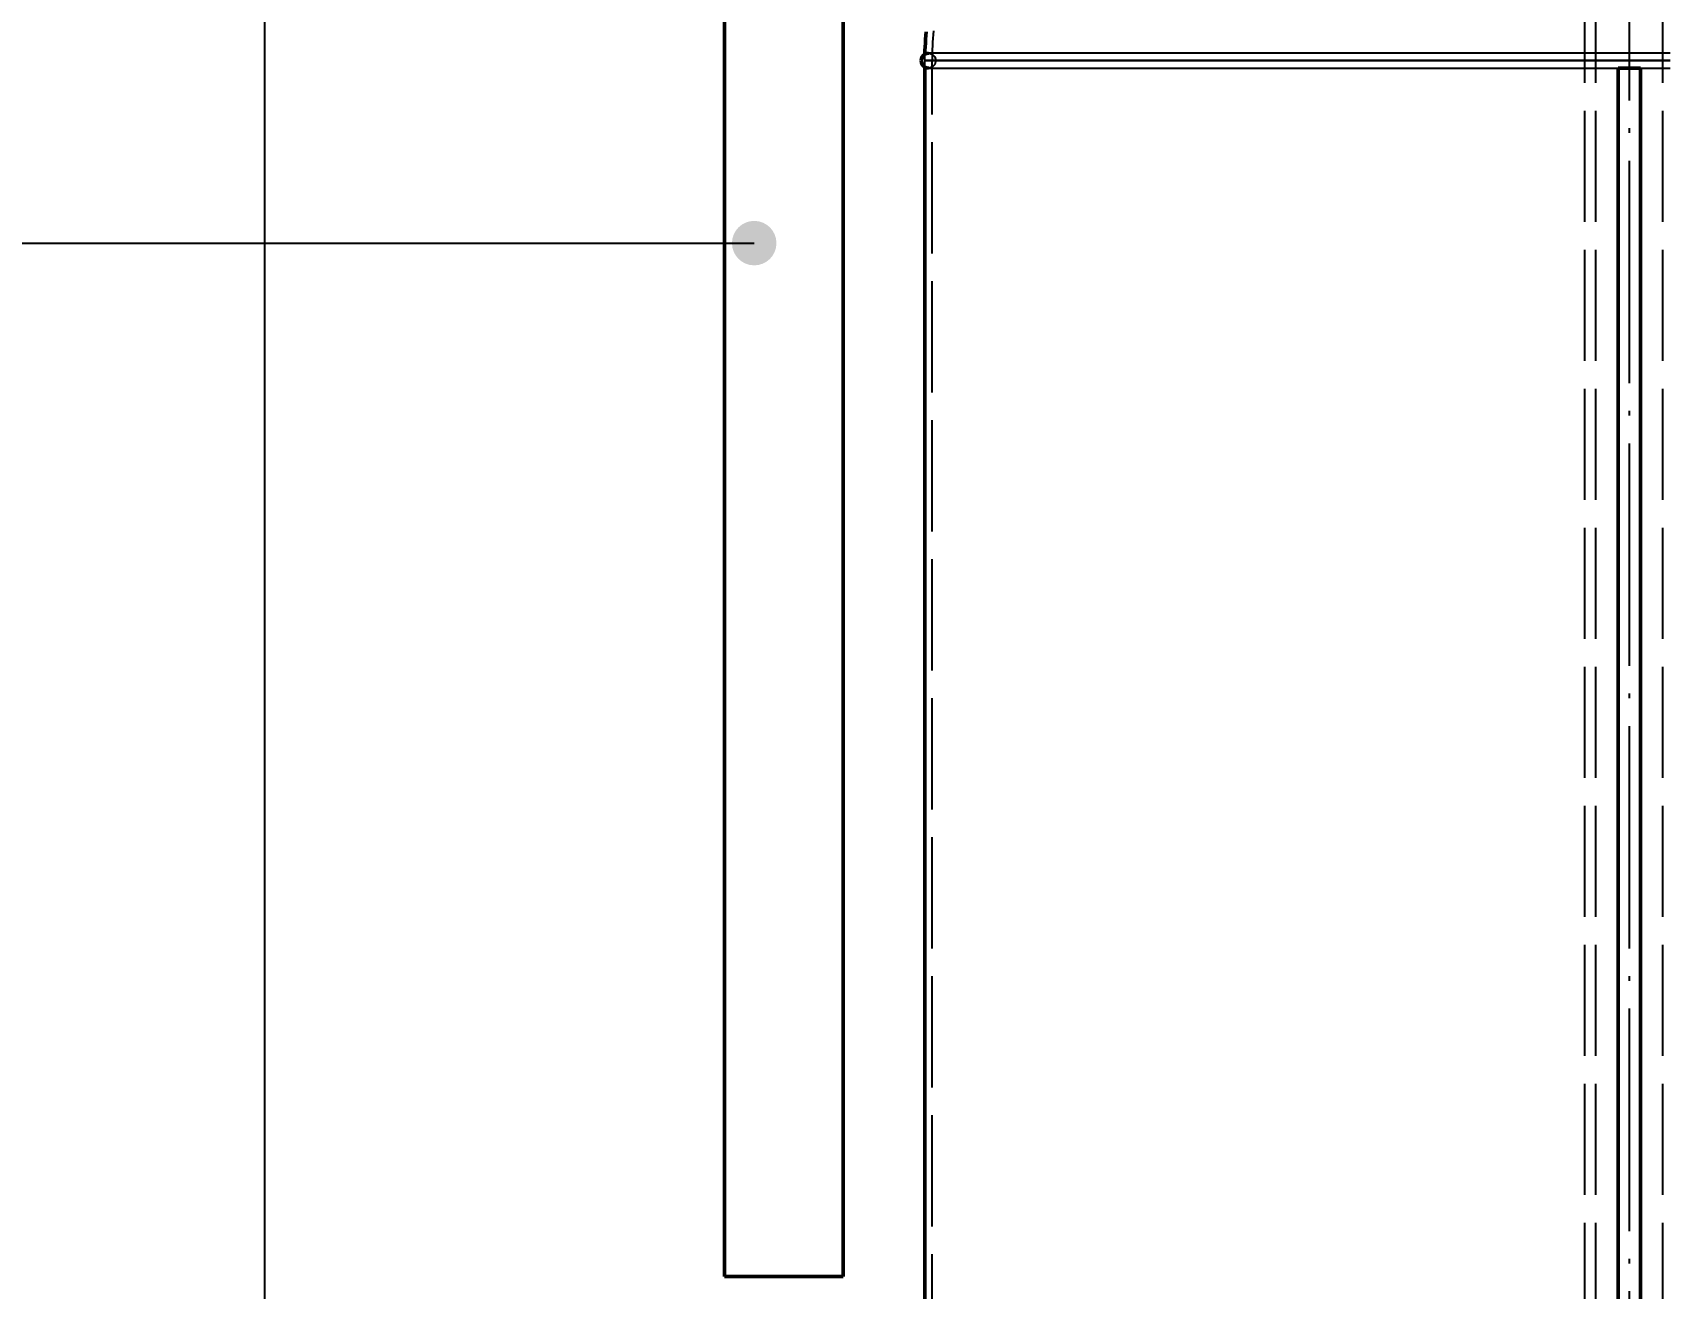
# Model space of a CAD drawing. Header units: millimetres. Extents: x 0 to 420, y 0 to 297.
# Drawn here: x 46.74 to 90.85, y 199.08 to 232.95 of the extents above; entities that cross this region are included whole.
import ezdxf

# ---------------------------------------------------------------- set-up
doc = ezdxf.new("R2010")
doc.units = ezdxf.units.MM
doc.linetypes.add('ISO02-TRAZOS', pattern=[3.75, 3, -0.75])
doc.linetypes.add('ISO04-TRAZO-PUNTO', pattern=[7.625, 6, -0.75, 0.125, -0.75])
for name, color, linetype, lineweight in [('01-VISIBLE', 7, 'CONTINUOUS', 50), ('02-OCULTA', 4, 'ISO02-TRAZOS', 25), ('03-EJE', 1, 'ISO04-TRAZO-PUNTO', 25), ('04-COTA', 3, 'CONTINUOUS', 25), ('08-FINA', 5, 'CONTINUOUS', 25)]:
    doc.layers.add(name, color=color, linetype=linetype, lineweight=lineweight)
doc.styles.add('ISO3098', font='isocpeur.ttf')
doc.dimstyles.new('FLAMA-ISO', dxfattribs={"dimtxt": 3.5, "dimasz": 3, "dimexe": 2, "dimexo": 1, "dimgap": 1, "dimtad": 1, "dimdec": 1, "dimtxsty": 'ISO3098', "dimcen": 2.5, "dimclrd": 3, "dimclre": 3, "dimclrt": 3, "dimazin": 3, "dimtfac": 1, "dimtmove": 0, "dimatfit": 3, "dimlwd": 25, "dimlwe": 25})

msp = doc.modelspace()

# ---------------------------------------------------------------- hatches: boundary and pattern name
at = {"layer": '08-FINA'}
h = msp.add_hatch(color=7, dxfattribs=at)
h.dxf.hatch_style = 1
edge = h.paths.add_edge_path()
edge.add_arc((66.2, 227.277), 0.6, 0, 360)

# ---------------------------------------------------------------- linework, layer by layer
at = {"layer": '01-VISIBLE'}
for p, q in [((65.4, 245.553), (65.4, 199.4)), ((68.6, 245.553), (68.6, 199.4)), ((70.8, 179.3), (70.8, 232.027)), ((89.5, 232), (90.1, 232)), ((89.5, 179.3), (89.5, 232)), ((90.1, 179.3), (90.1, 232))]:
    msp.add_line(p, q, dxfattribs=at)
for points in [[(70.802, 232.374), (70.805, 232.475), (70.809, 232.575), (70.815, 232.675), (70.822, 232.775), (70.83, 232.876), (70.839, 232.975)], [(70.9, 232.4), (70.848, 232.393), (70.8, 232.373), (70.759, 232.342), (70.727, 232.3), (70.707, 232.252), (70.7, 232.2)], [(70.7, 232.2), (70.707, 232.148), (70.727, 232.1), (70.759, 232.059), (70.8, 232.027), (70.848, 232.007), (70.9, 232)], [(68.6, 199.4), (68.5, 199.4), (68.4, 199.4), (68.3, 199.4), (68.2, 199.4), (68.1, 199.4), (68, 199.4), (67.9, 199.4), (67.8, 199.4), (67.7, 199.4), (67.6, 199.4), (67.5, 199.4), (67.4, 199.4), (67.3, 199.4), (67.2, 199.4), (67.1, 199.4), (67, 199.4), (66.9, 199.4), (66.8, 199.4), (66.7, 199.4), (66.6, 199.4), (66.5, 199.4), (66.4, 199.4), (66.3, 199.4), (66.2, 199.4), (66.1, 199.4), (66, 199.4), (65.9, 199.4), (65.8, 199.4), (65.7, 199.4), (65.6, 199.4), (65.5, 199.4), (65.4, 199.4)]]:
    msp.add_lwpolyline(points, dxfattribs=at)
at = {"layer": '02-OCULTA'}
for p, q in [((88.6, 141.6), (88.6, 244.395)), ((88.9, 141.6), (88.9, 244.395)), ((90.7, 141.6), (90.7, 244.395)), ((70.8, 232.027), (70.8, 232.2)), ((71, 137), (71, 232.2)), ((89.5, 140.172), (89.5, 232)), ((89.5, 232), (90.1, 232)), ((90.1, 140.172), (90.1, 232))]:
    msp.add_line(p, q, dxfattribs=at)
for points in [[(71.036, 233), (71.025, 232.901), (71.016, 232.801), (71.009, 232.701), (71.005, 232.601), (71.003, 232.501), (71.001, 232.401), (71.001, 232.3), (71, 232.2)], [(70.8, 232.2), (70.8, 232.229), (70.8, 232.258), (70.8, 232.287), (70.801, 232.316), (70.801, 232.345), (70.802, 232.374)], [(90.9, 232.2), (90.8, 232.2), (90.7, 232.2), (90.6, 232.2), (90.5, 232.2), (90.4, 232.2), (90.3, 232.2), (90.2, 232.2), (90.1, 232.2), (90, 232.2), (89.9, 232.2), (89.8, 232.2), (89.7, 232.2), (89.6, 232.2), (89.5, 232.2), (89.4, 232.2), (89.3, 232.2), (89.2, 232.2), (89.1, 232.2), (89, 232.2), (88.9, 232.2), (88.8, 232.2), (88.7, 232.2), (88.6, 232.2), (88.5, 232.2), (88.4, 232.2), (88.3, 232.2), (88.2, 232.2), (88.1, 232.2), (88, 232.2), (87.9, 232.2), (87.8, 232.2), (87.7, 232.2), (87.6, 232.2), (87.5, 232.2), (87.4, 232.2), (87.3, 232.2), (87.2, 232.2), (87.1, 232.2), (87, 232.2), (86.9, 232.2), (86.8, 232.2), (86.7, 232.2), (86.6, 232.2), (86.5, 232.2), (86.4, 232.2), (86.3, 232.2), (86.2, 232.2), (86.1, 232.2), (86, 232.2), (85.9, 232.2), (85.8, 232.2), (85.7, 232.2), (85.6, 232.2), (85.5, 232.2), (85.4, 232.2), (85.3, 232.2), (85.2, 232.2), (85.1, 232.2), (85, 232.2), (84.9, 232.2), (84.8, 232.2), (84.7, 232.2), (84.6, 232.2), (84.5, 232.2), (84.4, 232.2), (84.3, 232.2), (84.2, 232.2), (84.1, 232.2), (84, 232.2), (83.9, 232.2), (83.8, 232.2), (83.7, 232.2), (83.6, 232.2), (83.5, 232.2), (83.4, 232.2), (83.3, 232.2), (83.2, 232.2), (83.1, 232.2), (83, 232.2), (82.9, 232.2), (82.8, 232.2), (82.7, 232.2), (82.6, 232.2), (82.5, 232.2), (82.4, 232.2), (82.3, 232.2), (82.2, 232.2), (82.1, 232.2), (82, 232.2), (81.9, 232.2), (81.8, 232.2), (81.7, 232.2), (81.6, 232.2), (81.5, 232.2), (81.4, 232.2), (81.3, 232.2), (81.2, 232.2), (81.1, 232.2), (81, 232.2), (80.9, 232.2), (80.8, 232.2), (80.7, 232.2), (80.6, 232.2), (80.5, 232.2), (80.4, 232.2), (80.3, 232.2), (80.2, 232.2), (80.1, 232.2), (80, 232.2), (79.9, 232.2), (79.8, 232.2), (79.7, 232.2), (79.6, 232.2), (79.5, 232.2), (79.4, 232.2), (79.3, 232.2), (79.2, 232.2), (79.1, 232.2), (79, 232.2), (78.9, 232.2), (78.8, 232.2), (78.7, 232.2), (78.6, 232.2), (78.5, 232.2), (78.4, 232.2), (78.3, 232.2), (78.2, 232.2), (78.1, 232.2), (78, 232.2), (77.9, 232.2), (77.8, 232.2), (77.7, 232.2), (77.6, 232.2), (77.5, 232.2), (77.4, 232.2), (77.3, 232.2), (77.2, 232.2), (77.1, 232.2), (77, 232.2), (76.9, 232.2), (76.8, 232.2), (76.7, 232.2), (76.6, 232.2), (76.5, 232.2), (76.4, 232.2), (76.3, 232.2), (76.2, 232.2), (76.1, 232.2), (76, 232.2), (75.9, 232.2), (75.8, 232.2), (75.7, 232.2), (75.6, 232.2), (75.5, 232.2), (75.4, 232.2), (75.3, 232.2), (75.2, 232.2), (75.1, 232.2), (75, 232.2), (74.9, 232.2), (74.8, 232.2), (74.7, 232.2), (74.6, 232.2), (74.5, 232.2), (74.4, 232.2), (74.3, 232.2), (74.2, 232.2), (74.1, 232.2), (74, 232.2), (73.9, 232.2), (73.8, 232.2), (73.7, 232.2), (73.6, 232.2), (73.5, 232.2), (73.4, 232.2), (73.3, 232.2), (73.2, 232.2), (73.1, 232.2), (73, 232.2), (72.9, 232.2), (72.8, 232.2), (72.7, 232.2), (72.6, 232.2), (72.5, 232.2), (72.4, 232.2), (72.3, 232.2), (72.2, 232.2), (72.1, 232.2), (72, 232.2), (71.9, 232.2), (71.8, 232.2), (71.7, 232.2), (71.6, 232.2), (71.5, 232.2), (71.4, 232.2), (71.3, 232.2), (71.2, 232.2), (71.1, 232.2), (71, 232.2), (70.9, 232.2), (70.8, 232.2)], [(70.8, 232.2), (70.9, 232.2), (71, 232.2), (71.1, 232.2), (71.2, 232.2), (71.3, 232.2), (71.4, 232.2), (71.5, 232.2), (71.6, 232.2), (71.7, 232.2), (71.8, 232.2), (71.9, 232.2), (72, 232.2), (72.1, 232.2), (72.2, 232.2), (72.3, 232.2), (72.4, 232.2), (72.5, 232.2), (72.6, 232.2), (72.7, 232.2), (72.8, 232.2), (72.9, 232.2), (73, 232.2), (73.1, 232.2), (73.2, 232.2), (73.3, 232.2), (73.4, 232.2), (73.5, 232.2), (73.6, 232.2), (73.7, 232.2), (73.8, 232.2), (73.9, 232.2), (74, 232.2), (74.1, 232.2), (74.2, 232.2), (74.3, 232.2), (74.4, 232.2), (74.5, 232.2), (74.6, 232.2), (74.7, 232.2), (74.8, 232.2), (74.9, 232.2), (75, 232.2), (75.1, 232.2), (75.2, 232.2), (75.3, 232.2), (75.4, 232.2), (75.5, 232.2), (75.6, 232.2), (75.7, 232.2), (75.8, 232.2), (75.9, 232.2), (76, 232.2), (76.1, 232.2), (76.2, 232.2), (76.3, 232.2), (76.4, 232.2), (76.5, 232.2), (76.6, 232.2), (76.7, 232.2), (76.8, 232.2), (76.9, 232.2), (77, 232.2), (77.1, 232.2), (77.2, 232.2), (77.3, 232.2), (77.4, 232.2), (77.5, 232.2), (77.6, 232.2), (77.7, 232.2), (77.8, 232.2), (77.9, 232.2), (78, 232.2), (78.1, 232.2), (78.2, 232.2), (78.3, 232.2), (78.4, 232.2), (78.5, 232.2), (78.6, 232.2), (78.7, 232.2), (78.8, 232.2), (78.9, 232.2), (79, 232.2), (79.1, 232.2), (79.2, 232.2), (79.3, 232.2), (79.4, 232.2), (79.5, 232.2), (79.6, 232.2), (79.7, 232.2), (79.8, 232.2), (79.9, 232.2), (80, 232.2), (80.1, 232.2), (80.2, 232.2), (80.3, 232.2), (80.4, 232.2), (80.5, 232.2), (80.6, 232.2), (80.7, 232.2), (80.8, 232.2), (80.9, 232.2), (81, 232.2), (81.1, 232.2), (81.2, 232.2), (81.3, 232.2), (81.4, 232.2), (81.5, 232.2), (81.6, 232.2), (81.7, 232.2), (81.8, 232.2), (81.9, 232.2), (82, 232.2), (82.1, 232.2), (82.2, 232.2), (82.3, 232.2), (82.4, 232.2), (82.5, 232.2), (82.6, 232.2), (82.7, 232.2), (82.8, 232.2), (82.9, 232.2), (83, 232.2), (83.1, 232.2), (83.2, 232.2), (83.3, 232.2), (83.4, 232.2), (83.5, 232.2), (83.6, 232.2), (83.7, 232.2), (83.8, 232.2), (83.9, 232.2), (84, 232.2), (84.1, 232.2), (84.2, 232.2), (84.3, 232.2), (84.4, 232.2), (84.5, 232.2), (84.6, 232.2), (84.7, 232.2), (84.8, 232.2), (84.9, 232.2), (85, 232.2), (85.1, 232.2), (85.2, 232.2), (85.3, 232.2), (85.4, 232.2), (85.5, 232.2), (85.6, 232.2), (85.7, 232.2), (85.8, 232.2), (85.9, 232.2), (86, 232.2), (86.1, 232.2), (86.2, 232.2), (86.3, 232.2), (86.4, 232.2), (86.5, 232.2), (86.6, 232.2), (86.7, 232.2), (86.8, 232.2), (86.9, 232.2), (87, 232.2), (87.1, 232.2), (87.2, 232.2), (87.3, 232.2), (87.4, 232.2), (87.5, 232.2), (87.6, 232.2), (87.7, 232.2), (87.8, 232.2), (87.9, 232.2), (88, 232.2), (88.1, 232.2), (88.2, 232.2), (88.3, 232.2), (88.4, 232.2), (88.5, 232.2), (88.6, 232.2), (88.7, 232.2), (88.8, 232.2), (88.9, 232.2), (89, 232.2), (89.1, 232.2), (89.2, 232.2), (89.3, 232.2), (89.4, 232.2), (89.5, 232.2), (89.6, 232.2), (89.7, 232.2), (89.8, 232.2), (89.9, 232.2), (90, 232.2), (90.1, 232.2), (90.2, 232.2), (90.3, 232.2), (90.4, 232.2), (90.5, 232.2), (90.6, 232.2), (90.7, 232.2), (90.8, 232.2), (90.9, 232.2)], [(90.9, 232.2), (90.8, 232.2), (90.7, 232.2), (90.6, 232.2), (90.5, 232.2), (90.4, 232.2), (90.3, 232.2), (90.2, 232.2), (90.1, 232.2), (90, 232.2), (89.9, 232.2), (89.8, 232.2), (89.7, 232.2), (89.6, 232.2), (89.5, 232.2), (89.4, 232.2), (89.3, 232.2), (89.2, 232.2), (89.1, 232.2), (89, 232.2), (88.9, 232.2), (88.8, 232.2), (88.7, 232.2), (88.6, 232.2), (88.5, 232.2), (88.4, 232.2), (88.3, 232.2), (88.2, 232.2), (88.1, 232.2), (88, 232.2), (87.9, 232.2), (87.8, 232.2), (87.7, 232.2), (87.6, 232.2), (87.5, 232.2), (87.4, 232.2), (87.3, 232.2), (87.2, 232.2), (87.1, 232.2), (87, 232.2), (86.9, 232.2), (86.8, 232.2), (86.7, 232.2), (86.6, 232.2), (86.5, 232.2), (86.4, 232.2), (86.3, 232.2), (86.2, 232.2), (86.1, 232.2), (86, 232.2), (85.9, 232.2), (85.8, 232.2), (85.7, 232.2), (85.6, 232.2), (85.5, 232.2), (85.4, 232.2), (85.3, 232.2), (85.2, 232.2), (85.1, 232.2), (85, 232.2), (84.9, 232.2), (84.8, 232.2), (84.7, 232.2), (84.6, 232.2), (84.5, 232.2), (84.4, 232.2), (84.3, 232.2), (84.2, 232.2), (84.1, 232.2), (84, 232.2), (83.9, 232.2), (83.8, 232.2), (83.7, 232.2), (83.6, 232.2), (83.5, 232.2), (83.4, 232.2), (83.3, 232.2), (83.2, 232.2), (83.1, 232.2), (83, 232.2), (82.9, 232.2), (82.8, 232.2), (82.7, 232.2), (82.6, 232.2), (82.5, 232.2), (82.4, 232.2), (82.3, 232.2), (82.2, 232.2), (82.1, 232.2), (82, 232.2), (81.9, 232.2), (81.8, 232.2), (81.7, 232.2), (81.6, 232.2), (81.5, 232.2), (81.4, 232.2), (81.3, 232.2), (81.2, 232.2), (81.1, 232.2), (81, 232.2), (80.9, 232.2), (80.8, 232.2), (80.7, 232.2), (80.6, 232.2), (80.5, 232.2), (80.4, 232.2), (80.3, 232.2), (80.2, 232.2), (80.1, 232.2), (80, 232.2), (79.9, 232.2), (79.8, 232.2), (79.7, 232.2), (79.6, 232.2), (79.5, 232.2), (79.4, 232.2), (79.3, 232.2), (79.2, 232.2), (79.1, 232.2), (79, 232.2), (78.9, 232.2), (78.8, 232.2), (78.7, 232.2), (78.6, 232.2), (78.5, 232.2), (78.4, 232.2), (78.3, 232.2), (78.2, 232.2), (78.1, 232.2), (78, 232.2), (77.9, 232.2), (77.8, 232.2), (77.7, 232.2), (77.6, 232.2), (77.5, 232.2), (77.4, 232.2), (77.3, 232.2), (77.2, 232.2), (77.1, 232.2), (77, 232.2), (76.9, 232.2), (76.8, 232.2), (76.7, 232.2), (76.6, 232.2), (76.5, 232.2), (76.4, 232.2), (76.3, 232.2), (76.2, 232.2), (76.1, 232.2), (76, 232.2), (75.9, 232.2), (75.8, 232.2), (75.7, 232.2), (75.6, 232.2), (75.5, 232.2), (75.4, 232.2), (75.3, 232.2), (75.2, 232.2), (75.1, 232.2), (75, 232.2), (74.9, 232.2), (74.8, 232.2), (74.7, 232.2), (74.6, 232.2), (74.5, 232.2), (74.4, 232.2), (74.3, 232.2), (74.2, 232.2), (74.1, 232.2), (74, 232.2), (73.9, 232.2), (73.8, 232.2), (73.7, 232.2), (73.6, 232.2), (73.5, 232.2), (73.4, 232.2), (73.3, 232.2), (73.2, 232.2), (73.1, 232.2), (73, 232.2), (72.9, 232.2), (72.8, 232.2), (72.7, 232.2), (72.6, 232.2), (72.5, 232.2), (72.4, 232.2), (72.3, 232.2), (72.2, 232.2), (72.1, 232.2), (72, 232.2), (71.9, 232.2), (71.8, 232.2), (71.7, 232.2), (71.6, 232.2), (71.5, 232.2), (71.4, 232.2), (71.3, 232.2), (71.2, 232.2), (71.1, 232.2), (71, 232.2), (70.9, 232.2), (70.8, 232.2)], [(70.8, 232.2), (70.9, 232.2), (71, 232.2), (71.1, 232.2), (71.2, 232.2), (71.3, 232.2), (71.4, 232.2), (71.5, 232.2), (71.6, 232.2), (71.7, 232.2), (71.8, 232.2), (71.9, 232.2), (72, 232.2), (72.1, 232.2), (72.2, 232.2), (72.3, 232.2), (72.4, 232.2), (72.5, 232.2), (72.6, 232.2), (72.7, 232.2), (72.8, 232.2), (72.9, 232.2), (73, 232.2), (73.1, 232.2), (73.2, 232.2), (73.3, 232.2), (73.4, 232.2), (73.5, 232.2), (73.6, 232.2), (73.7, 232.2), (73.8, 232.2), (73.9, 232.2), (74, 232.2), (74.1, 232.2), (74.2, 232.2), (74.3, 232.2), (74.4, 232.2), (74.5, 232.2), (74.6, 232.2), (74.7, 232.2), (74.8, 232.2), (74.9, 232.2), (75, 232.2), (75.1, 232.2), (75.2, 232.2), (75.3, 232.2), (75.4, 232.2), (75.5, 232.2), (75.6, 232.2), (75.7, 232.2), (75.8, 232.2), (75.9, 232.2), (76, 232.2), (76.1, 232.2), (76.2, 232.2), (76.3, 232.2), (76.4, 232.2), (76.5, 232.2), (76.6, 232.2), (76.7, 232.2), (76.8, 232.2), (76.9, 232.2), (77, 232.2), (77.1, 232.2), (77.2, 232.2), (77.3, 232.2), (77.4, 232.2), (77.5, 232.2), (77.6, 232.2), (77.7, 232.2), (77.8, 232.2), (77.9, 232.2), (78, 232.2), (78.1, 232.2), (78.2, 232.2), (78.3, 232.2), (78.4, 232.2), (78.5, 232.2), (78.6, 232.2), (78.7, 232.2), (78.8, 232.2), (78.9, 232.2), (79, 232.2), (79.1, 232.2), (79.2, 232.2), (79.3, 232.2), (79.4, 232.2), (79.5, 232.2), (79.6, 232.2), (79.7, 232.2), (79.8, 232.2), (79.9, 232.2), (80, 232.2), (80.1, 232.2), (80.2, 232.2), (80.3, 232.2), (80.4, 232.2), (80.5, 232.2), (80.6, 232.2), (80.7, 232.2), (80.8, 232.2), (80.9, 232.2), (81, 232.2), (81.1, 232.2), (81.2, 232.2), (81.3, 232.2), (81.4, 232.2), (81.5, 232.2), (81.6, 232.2), (81.7, 232.2), (81.8, 232.2), (81.9, 232.2), (82, 232.2), (82.1, 232.2), (82.2, 232.2), (82.3, 232.2), (82.4, 232.2), (82.5, 232.2), (82.6, 232.2), (82.7, 232.2), (82.8, 232.2), (82.9, 232.2), (83, 232.2), (83.1, 232.2), (83.2, 232.2), (83.3, 232.2), (83.4, 232.2), (83.5, 232.2), (83.6, 232.2), (83.7, 232.2), (83.8, 232.2), (83.9, 232.2), (84, 232.2), (84.1, 232.2), (84.2, 232.2), (84.3, 232.2), (84.4, 232.2), (84.5, 232.2), (84.6, 232.2), (84.7, 232.2), (84.8, 232.2), (84.9, 232.2), (85, 232.2), (85.1, 232.2), (85.2, 232.2), (85.3, 232.2), (85.4, 232.2), (85.5, 232.2), (85.6, 232.2), (85.7, 232.2), (85.8, 232.2), (85.9, 232.2), (86, 232.2), (86.1, 232.2), (86.2, 232.2), (86.3, 232.2), (86.4, 232.2), (86.5, 232.2), (86.6, 232.2), (86.7, 232.2), (86.8, 232.2), (86.9, 232.2), (87, 232.2), (87.1, 232.2), (87.2, 232.2), (87.3, 232.2), (87.4, 232.2), (87.5, 232.2), (87.6, 232.2), (87.7, 232.2), (87.8, 232.2), (87.9, 232.2), (88, 232.2), (88.1, 232.2), (88.2, 232.2), (88.3, 232.2), (88.4, 232.2), (88.5, 232.2), (88.6, 232.2), (88.7, 232.2), (88.8, 232.2), (88.9, 232.2), (89, 232.2), (89.1, 232.2), (89.2, 232.2), (89.3, 232.2), (89.4, 232.2), (89.5, 232.2), (89.6, 232.2), (89.7, 232.2), (89.8, 232.2), (89.9, 232.2), (90, 232.2), (90.1, 232.2), (90.2, 232.2), (90.3, 232.2), (90.4, 232.2), (90.5, 232.2), (90.6, 232.2), (90.7, 232.2), (90.8, 232.2), (90.9, 232.2)], [(90.9, 232.4), (90.8, 232.4), (90.7, 232.4), (90.6, 232.4), (90.5, 232.4), (90.4, 232.4), (90.3, 232.4), (90.2, 232.4), (90.1, 232.4), (90, 232.4), (89.9, 232.4), (89.8, 232.4), (89.7, 232.4), (89.6, 232.4), (89.5, 232.4), (89.4, 232.4), (89.3, 232.4), (89.2, 232.4), (89.1, 232.4), (89, 232.4), (88.9, 232.4), (88.8, 232.4), (88.7, 232.4), (88.6, 232.4), (88.5, 232.4), (88.4, 232.4), (88.3, 232.4), (88.2, 232.4), (88.1, 232.4), (88, 232.4), (87.9, 232.4), (87.8, 232.4), (87.7, 232.4), (87.6, 232.4), (87.5, 232.4), (87.4, 232.4), (87.3, 232.4), (87.2, 232.4), (87.1, 232.4), (87, 232.4), (86.9, 232.4), (86.8, 232.4), (86.7, 232.4), (86.6, 232.4), (86.5, 232.4), (86.4, 232.4), (86.3, 232.4), (86.2, 232.4), (86.1, 232.4), (86, 232.4), (85.9, 232.4), (85.8, 232.4), (85.7, 232.4), (85.6, 232.4), (85.5, 232.4), (85.4, 232.4), (85.3, 232.4), (85.2, 232.4), (85.1, 232.4), (85, 232.4), (84.9, 232.4), (84.8, 232.4), (84.7, 232.4), (84.6, 232.4), (84.5, 232.4), (84.4, 232.4), (84.3, 232.4), (84.2, 232.4), (84.1, 232.4), (84, 232.4), (83.9, 232.4), (83.8, 232.4), (83.7, 232.4), (83.6, 232.4), (83.5, 232.4), (83.4, 232.4), (83.3, 232.4), (83.2, 232.4), (83.1, 232.4), (83, 232.4), (82.9, 232.4), (82.8, 232.4), (82.7, 232.4), (82.6, 232.4), (82.5, 232.4), (82.4, 232.4), (82.3, 232.4), (82.2, 232.4), (82.1, 232.4), (82, 232.4), (81.9, 232.4), (81.8, 232.4), (81.7, 232.4), (81.6, 232.4), (81.5, 232.4), (81.4, 232.4), (81.3, 232.4), (81.2, 232.4), (81.1, 232.4), (81, 232.4), (80.9, 232.4), (80.8, 232.4), (80.7, 232.4), (80.6, 232.4), (80.5, 232.4), (80.4, 232.4), (80.3, 232.4), (80.2, 232.4), (80.1, 232.4), (80, 232.4), (79.9, 232.4), (79.8, 232.4), (79.7, 232.4), (79.6, 232.4), (79.5, 232.4), (79.4, 232.4), (79.3, 232.4), (79.2, 232.4), (79.1, 232.4), (79, 232.4), (78.9, 232.4), (78.8, 232.4), (78.7, 232.4), (78.6, 232.4), (78.5, 232.4), (78.4, 232.4), (78.3, 232.4), (78.2, 232.4), (78.1, 232.4), (78, 232.4), (77.9, 232.4), (77.8, 232.4), (77.7, 232.4), (77.6, 232.4), (77.5, 232.4), (77.4, 232.4), (77.3, 232.4), (77.2, 232.4), (77.1, 232.4), (77, 232.4), (76.9, 232.4), (76.8, 232.4), (76.7, 232.4), (76.6, 232.4), (76.5, 232.4), (76.4, 232.4), (76.3, 232.4), (76.2, 232.4), (76.1, 232.4), (76, 232.4), (75.9, 232.4), (75.8, 232.4), (75.7, 232.4), (75.6, 232.4), (75.5, 232.4), (75.4, 232.4), (75.3, 232.4), (75.2, 232.4), (75.1, 232.4), (75, 232.4), (74.9, 232.4), (74.8, 232.4), (74.7, 232.4), (74.6, 232.4), (74.5, 232.4), (74.4, 232.4), (74.3, 232.4), (74.2, 232.4), (74.1, 232.4), (74, 232.4), (73.9, 232.4), (73.8, 232.4), (73.7, 232.4), (73.6, 232.4), (73.5, 232.4), (73.4, 232.4), (73.3, 232.4), (73.2, 232.4), (73.1, 232.4), (73, 232.4), (72.9, 232.4), (72.8, 232.4), (72.7, 232.4), (72.6, 232.4), (72.5, 232.4), (72.4, 232.4), (72.3, 232.4), (72.2, 232.4), (72.1, 232.4), (72, 232.4), (71.9, 232.4), (71.8, 232.4), (71.7, 232.4), (71.6, 232.4), (71.5, 232.4), (71.4, 232.4), (71.3, 232.4), (71.2, 232.4), (71.1, 232.4), (71, 232.4), (70.9, 232.4)], [(90.9, 232.4), (90.8, 232.4), (90.7, 232.4), (90.6, 232.4), (90.5, 232.4), (90.4, 232.4), (90.3, 232.4), (90.2, 232.4), (90.1, 232.4), (90, 232.4), (89.9, 232.4), (89.8, 232.4), (89.7, 232.4), (89.6, 232.4), (89.5, 232.4), (89.4, 232.4), (89.3, 232.4), (89.2, 232.4), (89.1, 232.4), (89, 232.4), (88.9, 232.4), (88.8, 232.4), (88.7, 232.4), (88.6, 232.4), (88.5, 232.4), (88.4, 232.4), (88.3, 232.4), (88.2, 232.4), (88.1, 232.4), (88, 232.4), (87.9, 232.4), (87.8, 232.4), (87.7, 232.4), (87.6, 232.4), (87.5, 232.4), (87.4, 232.4), (87.3, 232.4), (87.2, 232.4), (87.1, 232.4), (87, 232.4), (86.9, 232.4), (86.8, 232.4), (86.7, 232.4), (86.6, 232.4), (86.5, 232.4), (86.4, 232.4), (86.3, 232.4), (86.2, 232.4), (86.1, 232.4), (86, 232.4), (85.9, 232.4), (85.8, 232.4), (85.7, 232.4), (85.6, 232.4), (85.5, 232.4), (85.4, 232.4), (85.3, 232.4), (85.2, 232.4), (85.1, 232.4), (85, 232.4), (84.9, 232.4), (84.8, 232.4), (84.7, 232.4), (84.6, 232.4), (84.5, 232.4), (84.4, 232.4), (84.3, 232.4), (84.2, 232.4), (84.1, 232.4), (84, 232.4), (83.9, 232.4), (83.8, 232.4), (83.7, 232.4), (83.6, 232.4), (83.5, 232.4), (83.4, 232.4), (83.3, 232.4), (83.2, 232.4), (83.1, 232.4), (83, 232.4), (82.9, 232.4), (82.8, 232.4), (82.7, 232.4), (82.6, 232.4), (82.5, 232.4), (82.4, 232.4), (82.3, 232.4), (82.2, 232.4), (82.1, 232.4), (82, 232.4), (81.9, 232.4), (81.8, 232.4), (81.7, 232.4), (81.6, 232.4), (81.5, 232.4), (81.4, 232.4), (81.3, 232.4), (81.2, 232.4), (81.1, 232.4), (81, 232.4), (80.9, 232.4), (80.8, 232.4), (80.7, 232.4), (80.6, 232.4), (80.5, 232.4), (80.4, 232.4), (80.3, 232.4), (80.2, 232.4), (80.1, 232.4), (80, 232.4), (79.9, 232.4), (79.8, 232.4), (79.7, 232.4), (79.6, 232.4), (79.5, 232.4), (79.4, 232.4), (79.3, 232.4), (79.2, 232.4), (79.1, 232.4), (79, 232.4), (78.9, 232.4), (78.8, 232.4), (78.7, 232.4), (78.6, 232.4), (78.5, 232.4), (78.4, 232.4), (78.3, 232.4), (78.2, 232.4), (78.1, 232.4), (78, 232.4), (77.9, 232.4), (77.8, 232.4), (77.7, 232.4), (77.6, 232.4), (77.5, 232.4), (77.4, 232.4), (77.3, 232.4), (77.2, 232.4), (77.1, 232.4), (77, 232.4), (76.9, 232.4), (76.8, 232.4), (76.7, 232.4), (76.6, 232.4), (76.5, 232.4), (76.4, 232.4), (76.3, 232.4), (76.2, 232.4), (76.1, 232.4), (76, 232.4), (75.9, 232.4), (75.8, 232.4), (75.7, 232.4), (75.6, 232.4), (75.5, 232.4), (75.4, 232.4), (75.3, 232.4), (75.2, 232.4), (75.1, 232.4), (75, 232.4), (74.9, 232.4), (74.8, 232.4), (74.7, 232.4), (74.6, 232.4), (74.5, 232.4), (74.4, 232.4), (74.3, 232.4), (74.2, 232.4), (74.1, 232.4), (74, 232.4), (73.9, 232.4), (73.8, 232.4), (73.7, 232.4), (73.6, 232.4), (73.5, 232.4), (73.4, 232.4), (73.3, 232.4), (73.2, 232.4), (73.1, 232.4), (73, 232.4), (72.9, 232.4), (72.8, 232.4), (72.7, 232.4), (72.6, 232.4), (72.5, 232.4), (72.4, 232.4), (72.3, 232.4), (72.2, 232.4), (72.1, 232.4), (72, 232.4), (71.9, 232.4), (71.8, 232.4), (71.7, 232.4), (71.6, 232.4), (71.5, 232.4), (71.4, 232.4), (71.3, 232.4), (71.2, 232.4), (71.1, 232.4), (71, 232.4), (70.9, 232.4)], [(70.9, 232.4), (71, 232.373), (71.073, 232.3), (71.1, 232.2), (71.073, 232.1), (71, 232.027), (70.9, 232)], [(90.9, 232.2), (90.8, 232.2), (90.7, 232.2), (90.6, 232.2), (90.5, 232.2), (90.4, 232.2), (90.3, 232.2), (90.2, 232.2), (90.1, 232.2), (90, 232.2), (89.9, 232.2), (89.8, 232.2), (89.7, 232.2), (89.6, 232.2), (89.5, 232.2), (89.4, 232.2), (89.3, 232.2), (89.2, 232.2), (89.1, 232.2), (89, 232.2), (88.9, 232.2), (88.8, 232.2), (88.7, 232.2), (88.6, 232.2), (88.5, 232.2), (88.4, 232.2), (88.3, 232.2), (88.2, 232.2), (88.1, 232.2), (88, 232.2), (87.9, 232.2), (87.8, 232.2), (87.7, 232.2), (87.6, 232.2), (87.5, 232.2), (87.4, 232.2), (87.3, 232.2), (87.2, 232.2), (87.1, 232.2), (87, 232.2), (86.9, 232.2), (86.8, 232.2), (86.7, 232.2), (86.6, 232.2), (86.5, 232.2), (86.4, 232.2), (86.3, 232.2), (86.2, 232.2), (86.1, 232.2), (86, 232.2), (85.9, 232.2), (85.8, 232.2), (85.7, 232.2), (85.6, 232.2), (85.5, 232.2), (85.4, 232.2), (85.3, 232.2), (85.2, 232.2), (85.1, 232.2), (85, 232.2), (84.9, 232.2), (84.8, 232.2), (84.7, 232.2), (84.6, 232.2), (84.5, 232.2), (84.4, 232.2), (84.3, 232.2), (84.2, 232.2), (84.1, 232.2), (84, 232.2), (83.9, 232.2), (83.8, 232.2), (83.7, 232.2), (83.6, 232.2), (83.5, 232.2), (83.4, 232.2), (83.3, 232.2), (83.2, 232.2), (83.1, 232.2), (83, 232.2), (82.9, 232.2), (82.8, 232.2), (82.7, 232.2), (82.6, 232.2), (82.5, 232.2), (82.4, 232.2), (82.3, 232.2), (82.2, 232.2), (82.1, 232.2), (82, 232.2), (81.9, 232.2), (81.8, 232.2), (81.7, 232.2), (81.6, 232.2), (81.5, 232.2), (81.4, 232.2), (81.3, 232.2), (81.2, 232.2), (81.1, 232.2), (81, 232.2), (80.9, 232.2), (80.8, 232.2), (80.7, 232.2), (80.6, 232.2), (80.5, 232.2), (80.4, 232.2), (80.3, 232.2), (80.2, 232.2), (80.1, 232.2), (80, 232.2), (79.9, 232.2), (79.8, 232.2), (79.7, 232.2), (79.6, 232.2), (79.5, 232.2), (79.4, 232.2), (79.3, 232.2), (79.2, 232.2), (79.1, 232.2), (79, 232.2), (78.9, 232.2), (78.8, 232.2), (78.7, 232.2), (78.6, 232.2), (78.5, 232.2), (78.4, 232.2), (78.3, 232.2), (78.2, 232.2), (78.1, 232.2), (78, 232.2), (77.9, 232.2), (77.8, 232.2), (77.7, 232.2), (77.6, 232.2), (77.5, 232.2), (77.4, 232.2), (77.3, 232.2), (77.2, 232.2), (77.1, 232.2), (77, 232.2), (76.9, 232.2), (76.8, 232.2), (76.7, 232.2), (76.6, 232.2), (76.5, 232.2), (76.4, 232.2), (76.3, 232.2), (76.2, 232.2), (76.1, 232.2), (76, 232.2), (75.9, 232.2), (75.8, 232.2), (75.7, 232.2), (75.6, 232.2), (75.5, 232.2), (75.4, 232.2), (75.3, 232.2), (75.2, 232.2), (75.1, 232.2), (75, 232.2), (74.9, 232.2), (74.8, 232.2), (74.7, 232.2), (74.6, 232.2), (74.5, 232.2), (74.4, 232.2), (74.3, 232.2), (74.2, 232.2), (74.1, 232.2), (74, 232.2), (73.9, 232.2), (73.8, 232.2), (73.7, 232.2), (73.6, 232.2), (73.5, 232.2), (73.4, 232.2), (73.3, 232.2), (73.2, 232.2), (73.1, 232.2), (73, 232.2), (72.9, 232.2), (72.8, 232.2), (72.7, 232.2), (72.6, 232.2), (72.5, 232.2), (72.4, 232.2), (72.3, 232.2), (72.2, 232.2), (72.1, 232.2), (72, 232.2), (71.9, 232.2), (71.8, 232.2), (71.7, 232.2), (71.6, 232.2), (71.5, 232.2), (71.4, 232.2), (71.3, 232.2), (71.2, 232.2), (71.1, 232.2), (71, 232.2)], [(71, 232.2), (71.1, 232.2), (71.2, 232.2), (71.3, 232.2), (71.4, 232.2), (71.5, 232.2), (71.6, 232.2), (71.7, 232.2), (71.8, 232.2), (71.9, 232.2), (72, 232.2), (72.1, 232.2), (72.2, 232.2), (72.3, 232.2), (72.4, 232.2), (72.5, 232.2), (72.6, 232.2), (72.7, 232.2), (72.8, 232.2), (72.9, 232.2), (73, 232.2), (73.1, 232.2), (73.2, 232.2), (73.3, 232.2), (73.4, 232.2), (73.5, 232.2), (73.6, 232.2), (73.7, 232.2), (73.8, 232.2), (73.9, 232.2), (74, 232.2), (74.1, 232.2), (74.2, 232.2), (74.3, 232.2), (74.4, 232.2), (74.5, 232.2), (74.6, 232.2), (74.7, 232.2), (74.8, 232.2), (74.9, 232.2), (75, 232.2), (75.1, 232.2), (75.2, 232.2), (75.3, 232.2), (75.4, 232.2), (75.5, 232.2), (75.6, 232.2), (75.7, 232.2), (75.8, 232.2), (75.9, 232.2), (76, 232.2), (76.1, 232.2), (76.2, 232.2), (76.3, 232.2), (76.4, 232.2), (76.5, 232.2), (76.6, 232.2), (76.7, 232.2), (76.8, 232.2), (76.9, 232.2), (77, 232.2), (77.1, 232.2), (77.2, 232.2), (77.3, 232.2), (77.4, 232.2), (77.5, 232.2), (77.6, 232.2), (77.7, 232.2), (77.8, 232.2), (77.9, 232.2), (78, 232.2), (78.1, 232.2), (78.2, 232.2), (78.3, 232.2), (78.4, 232.2), (78.5, 232.2), (78.6, 232.2), (78.7, 232.2), (78.8, 232.2), (78.9, 232.2), (79, 232.2), (79.1, 232.2), (79.2, 232.2), (79.3, 232.2), (79.4, 232.2), (79.5, 232.2), (79.6, 232.2), (79.7, 232.2), (79.8, 232.2), (79.9, 232.2), (80, 232.2), (80.1, 232.2), (80.2, 232.2), (80.3, 232.2), (80.4, 232.2), (80.5, 232.2), (80.6, 232.2), (80.7, 232.2), (80.8, 232.2), (80.9, 232.2), (81, 232.2), (81.1, 232.2), (81.2, 232.2), (81.3, 232.2), (81.4, 232.2), (81.5, 232.2), (81.6, 232.2), (81.7, 232.2), (81.8, 232.2), (81.9, 232.2), (82, 232.2), (82.1, 232.2), (82.2, 232.2), (82.3, 232.2), (82.4, 232.2), (82.5, 232.2), (82.6, 232.2), (82.7, 232.2), (82.8, 232.2), (82.9, 232.2), (83, 232.2), (83.1, 232.2), (83.2, 232.2), (83.3, 232.2), (83.4, 232.2), (83.5, 232.2), (83.6, 232.2), (83.7, 232.2), (83.8, 232.2), (83.9, 232.2), (84, 232.2), (84.1, 232.2), (84.2, 232.2), (84.3, 232.2), (84.4, 232.2), (84.5, 232.2), (84.6, 232.2), (84.7, 232.2), (84.8, 232.2), (84.9, 232.2), (85, 232.2), (85.1, 232.2), (85.2, 232.2), (85.3, 232.2), (85.4, 232.2), (85.5, 232.2), (85.6, 232.2), (85.7, 232.2), (85.8, 232.2), (85.9, 232.2), (86, 232.2), (86.1, 232.2), (86.2, 232.2), (86.3, 232.2), (86.4, 232.2), (86.5, 232.2), (86.6, 232.2), (86.7, 232.2), (86.8, 232.2), (86.9, 232.2), (87, 232.2), (87.1, 232.2), (87.2, 232.2), (87.3, 232.2), (87.4, 232.2), (87.5, 232.2), (87.6, 232.2), (87.7, 232.2), (87.8, 232.2), (87.9, 232.2), (88, 232.2), (88.1, 232.2), (88.2, 232.2), (88.3, 232.2), (88.4, 232.2), (88.5, 232.2), (88.6, 232.2), (88.7, 232.2), (88.8, 232.2), (88.9, 232.2), (89, 232.2), (89.1, 232.2), (89.2, 232.2), (89.3, 232.2), (89.4, 232.2), (89.5, 232.2), (89.6, 232.2), (89.7, 232.2), (89.8, 232.2), (89.9, 232.2), (90, 232.2), (90.1, 232.2), (90.2, 232.2), (90.3, 232.2), (90.4, 232.2), (90.5, 232.2), (90.6, 232.2), (90.7, 232.2), (90.8, 232.2), (90.9, 232.2)], [(90.9, 232.2), (90.8, 232.2), (90.7, 232.2), (90.6, 232.2), (90.5, 232.2), (90.4, 232.2), (90.3, 232.2), (90.2, 232.2), (90.1, 232.2), (90, 232.2), (89.9, 232.2), (89.8, 232.2), (89.7, 232.2), (89.6, 232.2), (89.5, 232.2), (89.4, 232.2), (89.3, 232.2), (89.2, 232.2), (89.1, 232.2), (89, 232.2), (88.9, 232.2), (88.8, 232.2), (88.7, 232.2), (88.6, 232.2), (88.5, 232.2), (88.4, 232.2), (88.3, 232.2), (88.2, 232.2), (88.1, 232.2), (88, 232.2), (87.9, 232.2), (87.8, 232.2), (87.7, 232.2), (87.6, 232.2), (87.5, 232.2), (87.4, 232.2), (87.3, 232.2), (87.2, 232.2), (87.1, 232.2), (87, 232.2), (86.9, 232.2), (86.8, 232.2), (86.7, 232.2), (86.6, 232.2), (86.5, 232.2), (86.4, 232.2), (86.3, 232.2), (86.2, 232.2), (86.1, 232.2), (86, 232.2), (85.9, 232.2), (85.8, 232.2), (85.7, 232.2), (85.6, 232.2), (85.5, 232.2), (85.4, 232.2), (85.3, 232.2), (85.2, 232.2), (85.1, 232.2), (85, 232.2), (84.9, 232.2), (84.8, 232.2), (84.7, 232.2), (84.6, 232.2), (84.5, 232.2), (84.4, 232.2), (84.3, 232.2), (84.2, 232.2), (84.1, 232.2), (84, 232.2), (83.9, 232.2), (83.8, 232.2), (83.7, 232.2), (83.6, 232.2), (83.5, 232.2), (83.4, 232.2), (83.3, 232.2), (83.2, 232.2), (83.1, 232.2), (83, 232.2), (82.9, 232.2), (82.8, 232.2), (82.7, 232.2), (82.6, 232.2), (82.5, 232.2), (82.4, 232.2), (82.3, 232.2), (82.2, 232.2), (82.1, 232.2), (82, 232.2), (81.9, 232.2), (81.8, 232.2), (81.7, 232.2), (81.6, 232.2), (81.5, 232.2), (81.4, 232.2), (81.3, 232.2), (81.2, 232.2), (81.1, 232.2), (81, 232.2), (80.9, 232.2), (80.8, 232.2), (80.7, 232.2), (80.6, 232.2), (80.5, 232.2), (80.4, 232.2), (80.3, 232.2), (80.2, 232.2), (80.1, 232.2), (80, 232.2), (79.9, 232.2), (79.8, 232.2), (79.7, 232.2), (79.6, 232.2), (79.5, 232.2), (79.4, 232.2), (79.3, 232.2), (79.2, 232.2), (79.1, 232.2), (79, 232.2), (78.9, 232.2), (78.8, 232.2), (78.7, 232.2), (78.6, 232.2), (78.5, 232.2), (78.4, 232.2), (78.3, 232.2), (78.2, 232.2), (78.1, 232.2), (78, 232.2), (77.9, 232.2), (77.8, 232.2), (77.7, 232.2), (77.6, 232.2), (77.5, 232.2), (77.4, 232.2), (77.3, 232.2), (77.2, 232.2), (77.1, 232.2), (77, 232.2), (76.9, 232.2), (76.8, 232.2), (76.7, 232.2), (76.6, 232.2), (76.5, 232.2), (76.4, 232.2), (76.3, 232.2), (76.2, 232.2), (76.1, 232.2), (76, 232.2), (75.9, 232.2), (75.8, 232.2), (75.7, 232.2), (75.6, 232.2), (75.5, 232.2), (75.4, 232.2), (75.3, 232.2), (75.2, 232.2), (75.1, 232.2), (75, 232.2), (74.9, 232.2), (74.8, 232.2), (74.7, 232.2), (74.6, 232.2), (74.5, 232.2), (74.4, 232.2), (74.3, 232.2), (74.2, 232.2), (74.1, 232.2), (74, 232.2), (73.9, 232.2), (73.8, 232.2), (73.7, 232.2), (73.6, 232.2), (73.5, 232.2), (73.4, 232.2), (73.3, 232.2), (73.2, 232.2), (73.1, 232.2), (73, 232.2), (72.9, 232.2), (72.8, 232.2), (72.7, 232.2), (72.6, 232.2), (72.5, 232.2), (72.4, 232.2), (72.3, 232.2), (72.2, 232.2), (72.1, 232.2), (72, 232.2), (71.9, 232.2), (71.8, 232.2), (71.7, 232.2), (71.6, 232.2), (71.5, 232.2), (71.4, 232.2), (71.3, 232.2), (71.2, 232.2), (71.1, 232.2), (71, 232.2)], [(71, 232.2), (71.1, 232.2), (71.2, 232.2), (71.3, 232.2), (71.4, 232.2), (71.5, 232.2), (71.6, 232.2), (71.7, 232.2), (71.8, 232.2), (71.9, 232.2), (72, 232.2), (72.1, 232.2), (72.2, 232.2), (72.3, 232.2), (72.4, 232.2), (72.5, 232.2), (72.6, 232.2), (72.7, 232.2), (72.8, 232.2), (72.9, 232.2), (73, 232.2), (73.1, 232.2), (73.2, 232.2), (73.3, 232.2), (73.4, 232.2), (73.5, 232.2), (73.6, 232.2), (73.7, 232.2), (73.8, 232.2), (73.9, 232.2), (74, 232.2), (74.1, 232.2), (74.2, 232.2), (74.3, 232.2), (74.4, 232.2), (74.5, 232.2), (74.6, 232.2), (74.7, 232.2), (74.8, 232.2), (74.9, 232.2), (75, 232.2), (75.1, 232.2), (75.2, 232.2), (75.3, 232.2), (75.4, 232.2), (75.5, 232.2), (75.6, 232.2), (75.7, 232.2), (75.8, 232.2), (75.9, 232.2), (76, 232.2), (76.1, 232.2), (76.2, 232.2), (76.3, 232.2), (76.4, 232.2), (76.5, 232.2), (76.6, 232.2), (76.7, 232.2), (76.8, 232.2), (76.9, 232.2), (77, 232.2), (77.1, 232.2), (77.2, 232.2), (77.3, 232.2), (77.4, 232.2), (77.5, 232.2), (77.6, 232.2), (77.7, 232.2), (77.8, 232.2), (77.9, 232.2), (78, 232.2), (78.1, 232.2), (78.2, 232.2), (78.3, 232.2), (78.4, 232.2), (78.5, 232.2), (78.6, 232.2), (78.7, 232.2), (78.8, 232.2), (78.9, 232.2), (79, 232.2), (79.1, 232.2), (79.2, 232.2), (79.3, 232.2), (79.4, 232.2), (79.5, 232.2), (79.6, 232.2), (79.7, 232.2), (79.8, 232.2), (79.9, 232.2), (80, 232.2), (80.1, 232.2), (80.2, 232.2), (80.3, 232.2), (80.4, 232.2), (80.5, 232.2), (80.6, 232.2), (80.7, 232.2), (80.8, 232.2), (80.9, 232.2), (81, 232.2), (81.1, 232.2), (81.2, 232.2), (81.3, 232.2), (81.4, 232.2), (81.5, 232.2), (81.6, 232.2), (81.7, 232.2), (81.8, 232.2), (81.9, 232.2), (82, 232.2), (82.1, 232.2), (82.2, 232.2), (82.3, 232.2), (82.4, 232.2), (82.5, 232.2), (82.6, 232.2), (82.7, 232.2), (82.8, 232.2), (82.9, 232.2), (83, 232.2), (83.1, 232.2), (83.2, 232.2), (83.3, 232.2), (83.4, 232.2), (83.5, 232.2), (83.6, 232.2), (83.7, 232.2), (83.8, 232.2), (83.9, 232.2), (84, 232.2), (84.1, 232.2), (84.2, 232.2), (84.3, 232.2), (84.4, 232.2), (84.5, 232.2), (84.6, 232.2), (84.7, 232.2), (84.8, 232.2), (84.9, 232.2), (85, 232.2), (85.1, 232.2), (85.2, 232.2), (85.3, 232.2), (85.4, 232.2), (85.5, 232.2), (85.6, 232.2), (85.7, 232.2), (85.8, 232.2), (85.9, 232.2), (86, 232.2), (86.1, 232.2), (86.2, 232.2), (86.3, 232.2), (86.4, 232.2), (86.5, 232.2), (86.6, 232.2), (86.7, 232.2), (86.8, 232.2), (86.9, 232.2), (87, 232.2), (87.1, 232.2), (87.2, 232.2), (87.3, 232.2), (87.4, 232.2), (87.5, 232.2), (87.6, 232.2), (87.7, 232.2), (87.8, 232.2), (87.9, 232.2), (88, 232.2), (88.1, 232.2), (88.2, 232.2), (88.3, 232.2), (88.4, 232.2), (88.5, 232.2), (88.6, 232.2), (88.7, 232.2), (88.8, 232.2), (88.9, 232.2), (89, 232.2), (89.1, 232.2), (89.2, 232.2), (89.3, 232.2), (89.4, 232.2), (89.5, 232.2), (89.6, 232.2), (89.7, 232.2), (89.8, 232.2), (89.9, 232.2), (90, 232.2), (90.1, 232.2), (90.2, 232.2), (90.3, 232.2), (90.4, 232.2), (90.5, 232.2), (90.6, 232.2), (90.7, 232.2), (90.8, 232.2), (90.9, 232.2)], [(70.9, 232), (71, 232), (71.1, 232), (71.2, 232), (71.3, 232), (71.4, 232), (71.5, 232), (71.6, 232), (71.7, 232), (71.8, 232), (71.9, 232), (72, 232), (72.1, 232), (72.2, 232), (72.3, 232), (72.4, 232), (72.5, 232), (72.6, 232), (72.7, 232), (72.8, 232), (72.9, 232), (73, 232), (73.1, 232), (73.2, 232), (73.3, 232), (73.4, 232), (73.5, 232), (73.6, 232), (73.7, 232), (73.8, 232), (73.9, 232), (74, 232), (74.1, 232), (74.2, 232), (74.3, 232), (74.4, 232), (74.5, 232), (74.6, 232), (74.7, 232), (74.8, 232), (74.9, 232), (75, 232), (75.1, 232), (75.2, 232), (75.3, 232), (75.4, 232), (75.5, 232), (75.6, 232), (75.7, 232), (75.8, 232), (75.9, 232), (76, 232), (76.1, 232), (76.2, 232), (76.3, 232), (76.4, 232), (76.5, 232), (76.6, 232), (76.7, 232), (76.8, 232), (76.9, 232), (77, 232), (77.1, 232), (77.2, 232), (77.3, 232), (77.4, 232), (77.5, 232), (77.6, 232), (77.7, 232), (77.8, 232), (77.9, 232), (78, 232), (78.1, 232), (78.2, 232), (78.3, 232), (78.4, 232), (78.5, 232), (78.6, 232), (78.7, 232), (78.8, 232), (78.9, 232), (79, 232), (79.1, 232), (79.2, 232), (79.3, 232), (79.4, 232), (79.5, 232), (79.6, 232), (79.7, 232), (79.8, 232), (79.9, 232), (80, 232), (80.1, 232), (80.2, 232), (80.3, 232), (80.4, 232), (80.5, 232), (80.6, 232), (80.7, 232), (80.8, 232), (80.9, 232), (81, 232), (81.1, 232), (81.2, 232), (81.3, 232), (81.4, 232), (81.5, 232), (81.6, 232), (81.7, 232), (81.8, 232), (81.9, 232), (82, 232), (82.1, 232), (82.2, 232), (82.3, 232), (82.4, 232), (82.5, 232), (82.6, 232), (82.7, 232), (82.8, 232), (82.9, 232), (83, 232), (83.1, 232), (83.2, 232), (83.3, 232), (83.4, 232), (83.5, 232), (83.6, 232), (83.7, 232), (83.8, 232), (83.9, 232), (84, 232), (84.1, 232), (84.2, 232), (84.3, 232), (84.4, 232), (84.5, 232), (84.6, 232), (84.7, 232), (84.8, 232), (84.9, 232), (85, 232), (85.1, 232), (85.2, 232), (85.3, 232), (85.4, 232), (85.5, 232), (85.6, 232), (85.7, 232), (85.8, 232), (85.9, 232), (86, 232), (86.1, 232), (86.2, 232), (86.3, 232), (86.4, 232), (86.5, 232), (86.6, 232), (86.7, 232), (86.8, 232), (86.9, 232), (87, 232), (87.1, 232), (87.2, 232), (87.3, 232), (87.4, 232), (87.5, 232), (87.6, 232), (87.7, 232), (87.8, 232), (87.9, 232), (88, 232), (88.1, 232), (88.2, 232), (88.3, 232), (88.4, 232), (88.5, 232), (88.6, 232), (88.7, 232), (88.8, 232), (88.9, 232), (89, 232), (89.1, 232), (89.2, 232), (89.3, 232), (89.4, 232), (89.5, 232), (89.6, 232), (89.7, 232), (89.8, 232), (89.9, 232), (90, 232), (90.1, 232), (90.2, 232), (90.3, 232), (90.4, 232), (90.5, 232), (90.6, 232), (90.7, 232), (90.8, 232), (90.9, 232)], [(70.9, 232), (71, 232), (71.1, 232), (71.2, 232), (71.3, 232), (71.4, 232), (71.5, 232), (71.6, 232), (71.7, 232), (71.8, 232), (71.9, 232), (72, 232), (72.1, 232), (72.2, 232), (72.3, 232), (72.4, 232), (72.5, 232), (72.6, 232), (72.7, 232), (72.8, 232), (72.9, 232), (73, 232), (73.1, 232), (73.2, 232), (73.3, 232), (73.4, 232), (73.5, 232), (73.6, 232), (73.7, 232), (73.8, 232), (73.9, 232), (74, 232), (74.1, 232), (74.2, 232), (74.3, 232), (74.4, 232), (74.5, 232), (74.6, 232), (74.7, 232), (74.8, 232), (74.9, 232), (75, 232), (75.1, 232), (75.2, 232), (75.3, 232), (75.4, 232), (75.5, 232), (75.6, 232), (75.7, 232), (75.8, 232), (75.9, 232), (76, 232), (76.1, 232), (76.2, 232), (76.3, 232), (76.4, 232), (76.5, 232), (76.6, 232), (76.7, 232), (76.8, 232), (76.9, 232), (77, 232), (77.1, 232), (77.2, 232), (77.3, 232), (77.4, 232), (77.5, 232), (77.6, 232), (77.7, 232), (77.8, 232), (77.9, 232), (78, 232), (78.1, 232), (78.2, 232), (78.3, 232), (78.4, 232), (78.5, 232), (78.6, 232), (78.7, 232), (78.8, 232), (78.9, 232), (79, 232), (79.1, 232), (79.2, 232), (79.3, 232), (79.4, 232), (79.5, 232), (79.6, 232), (79.7, 232), (79.8, 232), (79.9, 232), (80, 232), (80.1, 232), (80.2, 232), (80.3, 232), (80.4, 232), (80.5, 232), (80.6, 232), (80.7, 232), (80.8, 232), (80.9, 232), (81, 232), (81.1, 232), (81.2, 232), (81.3, 232), (81.4, 232), (81.5, 232), (81.6, 232), (81.7, 232), (81.8, 232), (81.9, 232), (82, 232), (82.1, 232), (82.2, 232), (82.3, 232), (82.4, 232), (82.5, 232), (82.6, 232), (82.7, 232), (82.8, 232), (82.9, 232), (83, 232), (83.1, 232), (83.2, 232), (83.3, 232), (83.4, 232), (83.5, 232), (83.6, 232), (83.7, 232), (83.8, 232), (83.9, 232), (84, 232), (84.1, 232), (84.2, 232), (84.3, 232), (84.4, 232), (84.5, 232), (84.6, 232), (84.7, 232), (84.8, 232), (84.9, 232), (85, 232), (85.1, 232), (85.2, 232), (85.3, 232), (85.4, 232), (85.5, 232), (85.6, 232), (85.7, 232), (85.8, 232), (85.9, 232), (86, 232), (86.1, 232), (86.2, 232), (86.3, 232), (86.4, 232), (86.5, 232), (86.6, 232), (86.7, 232), (86.8, 232), (86.9, 232), (87, 232), (87.1, 232), (87.2, 232), (87.3, 232), (87.4, 232), (87.5, 232), (87.6, 232), (87.7, 232), (87.8, 232), (87.9, 232), (88, 232), (88.1, 232), (88.2, 232), (88.3, 232), (88.4, 232), (88.5, 232), (88.6, 232), (88.7, 232), (88.8, 232), (88.9, 232), (89, 232), (89.1, 232), (89.2, 232), (89.3, 232), (89.4, 232), (89.5, 232), (89.6, 232), (89.7, 232), (89.8, 232), (89.9, 232), (90, 232), (90.1, 232), (90.2, 232), (90.3, 232), (90.4, 232), (90.5, 232), (90.6, 232), (90.7, 232), (90.8, 232), (90.9, 232)], [(65.4, 199.4), (65.5, 199.4), (65.6, 199.4), (65.7, 199.4), (65.8, 199.4), (65.9, 199.4), (66, 199.4), (66.1, 199.4), (66.2, 199.4), (66.3, 199.4), (66.4, 199.4), (66.5, 199.4), (66.6, 199.4), (66.7, 199.4), (66.8, 199.4), (66.9, 199.4), (67, 199.4), (67.1, 199.4), (67.2, 199.4), (67.3, 199.4), (67.4, 199.4), (67.5, 199.4), (67.6, 199.4), (67.7, 199.4), (67.8, 199.4), (67.9, 199.4), (68, 199.4), (68.1, 199.4), (68.2, 199.4), (68.3, 199.4), (68.4, 199.4), (68.5, 199.4), (68.6, 199.4)]]:
    msp.add_lwpolyline(points, dxfattribs=at)
at = {"layer": '03-EJE'}
msp.add_line((89.8, 132), (89.8, 251.795), dxfattribs=at)
at = {"layer": '08-FINA'}
msp.add_line((35, 227.277), (66.2, 227.277), dxfattribs=at)

# ---------------------------------------------------------------- dimensions: what is measured, and where the dimension line sits
at = {"layer": '04-COTA'}
for base, p1, p2 in [((42, 137), (64, 137), (64, 267)), ((53, 137), (70.8, 137), (86.8, 246.795))]:
    msp.add_linear_dim(base=base, p1=p1, p2=p2, angle=90, dimstyle='FLAMA-ISO', override={"dimlfac": 5}, dxfattribs=at).render()

doc.saveas('drawing.dxf')
